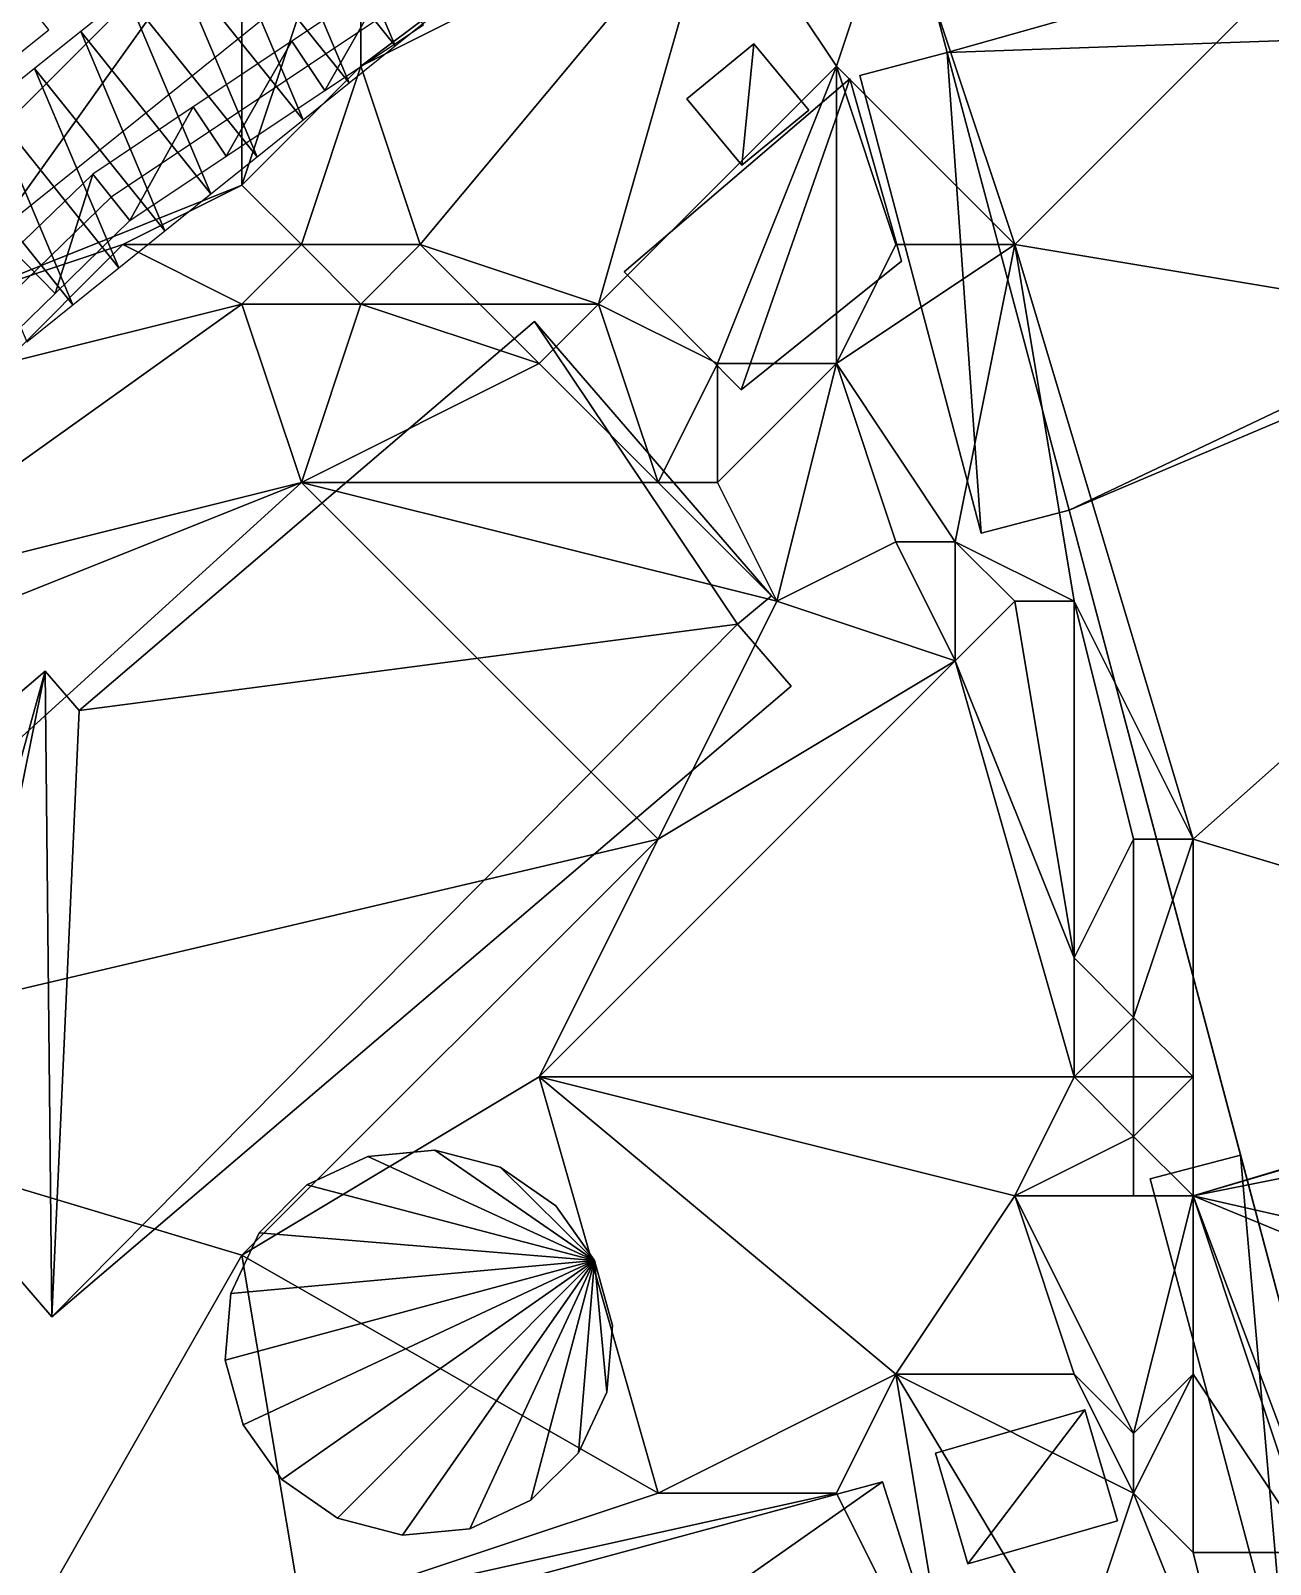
# Model space of a CAD drawing. Header units: metres. Extents: x -1103 to 901, y -902 to 905.
# Drawn here: x -143.1 to -101.4, y 219.6 to 271.2 of the extents above; entities that cross this region are included whole.
import ezdxf

# ---------------------------------------------------------------- set-up
doc = ezdxf.new("R2010")
doc.units = ezdxf.units.M
for name, color, linetype in [('OSM_BUILDING_FOOTPRINTS', 7, 'CONTINUOUS'), ('OSM_BUILDING_ROOFS', 1, 'CONTINUOUS'), ('OSM_BUILDING_WALLS', 8, 'CONTINUOUS'), ('OSM_ROAD_AXES', 2, 'CONTINUOUS'), ('OSM_ROAD_SURFACE', 9, 'CONTINUOUS'), ('OSM_TERRAIN', 3, 'CONTINUOUS'), ('OSM_WATER_SURFACE', 5, 'CONTINUOUS'), ('OSM_WATERWAYS', 5, 'CONTINUOUS')]:
    doc.layers.add(name, color=color, linetype=linetype)

msp = doc.modelspace()

# ---------------------------------------------------------------- linework, layer by layer
at = {"layer": 'OSM_BUILDING_FOOTPRINTS'}
for points in [[(-113.732, 275.944, 16.438), (-112.273, 270.459, 16.438), (-115.214, 269.684, 16.438), (-111.124, 254.29, 16.438), (-108.172, 255.064, 16.438), (-102.402, 233.367, 16.438), (-105.442, 232.571, 16.438), (-100.821, 215.219, 16.438), (-97.782, 216.015, 16.438), (-96.831, 212.432, 16.438), (-59.48, 222.241, 16.438), (-64.432, 240.854, 16.438), (-83.169, 235.932, 16.438), (-90.276, 262.651, 16.438), (-71.706, 267.528, 16.438), (-72.855, 271.852, 16.438), (-72.38, 271.985, 16.438), (-74.779, 280.998, 16.438), (-75.265, 280.876, 16.438), (-76.547, 285.709, 16.438), (-113.732, 275.944, 16.438)], [(-121.028, 268.91, 16.838), (-118.773, 270.757, 16.838), (-116.927, 268.523, 16.838), (-119.182, 266.676, 16.838), (-121.028, 268.91, 16.838)], [(-123.139, 263.082, 17.214), (-115.545, 269.574, 17.214), (-113.81, 263.447, 17.214), (-119.204, 259.112, 17.214), (-123.139, 263.082, 17.214)], [(-154.963, 239.106, 18.336), (-142.616, 249.646, 18.336), (-141.477, 248.329, 18.336), (-126.157, 261.412, 18.336), (-118.187, 252.189, 18.336), (-119.325, 251.227, 18.336), (-117.524, 249.148, 18.336), (-142.395, 227.926, 18.336), (-146.153, 232.283, 18.336), (-147.833, 230.845, 18.336), (-154.963, 239.106, 18.336)], [(-127.306, 232.958, 19.02), (-129.506, 233.533, 19.02), (-131.761, 233.322, 19.02), (-133.817, 232.371, 19.02), (-135.42, 230.757, 19.02), (-136.37, 228.711, 19.02), (-136.558, 226.466, 19.02), (-135.961, 224.298, 19.02), (-134.657, 222.451, 19.02), (-132.789, 221.158, 19.02), (-130.6, 220.583, 19.02), (-128.334, 220.793, 19.02), (-126.278, 221.755, 19.02), (-124.675, 223.347, 19.02), (-123.725, 225.393, 19.02), (-123.537, 227.638, 19.02), (-124.134, 229.828, 19.02), (-125.438, 231.664, 19.02), (-127.306, 232.958, 19.02)], [(-112.671, 223.336, 19.552), (-107.642, 224.796, 19.552), (-106.547, 221.069, 19.552), (-111.577, 219.62, 19.552), (-112.671, 223.336, 19.552)], [(-142.793, 214.71, 17.88), (-114.451, 222.374, 17.88), (-111.3, 212.509, 17.88), (-139.985, 204.447, 17.88), (-142.793, 214.71, 17.88)]]:
    msp.add_polyline3d(points, close=True, dxfattribs=at)
at = {"layer": 'OSM_BUILDING_ROOFS'}
for points in [[(-75.265, 280.876, 44.038), (-113.732, 275.944, 44.038), (-112.273, 270.459, 44.038)], [(-72.855, 271.852, 44.038), (-75.265, 280.876, 44.038), (-112.273, 270.459, 44.038)], [(-72.855, 271.852, 44.038), (-112.273, 270.459, 44.038), (-108.172, 255.064, 44.038)], [(-108.172, 255.064, 44.038), (-90.276, 262.651, 44.038), (-72.855, 271.852, 44.038)], [(-118.773, 270.757, 26.838), (-121.028, 268.91, 26.838), (-119.182, 266.676, 26.838)], [(-118.773, 270.757, 26.838), (-119.182, 266.676, 26.838), (-116.927, 268.523, 26.838)], [(-112.273, 270.459, 44.038), (-115.214, 269.684, 44.038), (-111.124, 254.29, 44.038)], [(-112.273, 270.459, 44.038), (-111.124, 254.29, 44.038), (-108.172, 255.064, 44.038)], [(-115.545, 269.574, 27.214), (-123.139, 263.082, 27.214), (-119.204, 259.112, 27.214)], [(-115.545, 269.574, 27.214), (-119.204, 259.112, 27.214), (-113.81, 263.447, 27.214)], [(-108.172, 255.064, 44.038), (-97.782, 216.015, 44.038), (-90.276, 262.651, 44.038)], [(-119.325, 251.227, 39.536), (-126.157, 261.412, 39.536), (-141.477, 248.329, 39.536)], [(-119.325, 251.227, 39.536), (-118.187, 252.189, 39.536), (-126.157, 261.412, 39.536)], [(-108.172, 255.064, 44.038), (-102.402, 233.367, 44.038), (-97.782, 216.015, 44.038)], [(-142.395, 227.926, 39.536), (-117.524, 249.148, 39.536), (-119.325, 251.227, 39.536)], [(-141.477, 248.329, 39.536), (-142.395, 227.926, 39.536), (-119.325, 251.227, 39.536)], [(-142.616, 249.646, 39.536), (-154.963, 239.106, 39.536), (-147.833, 230.845, 39.536)], [(-142.616, 249.646, 39.536), (-147.833, 230.845, 39.536), (-146.153, 232.283, 39.536)], [(-142.616, 249.646, 39.536), (-146.153, 232.283, 39.536), (-142.395, 227.926, 39.536)], [(-141.477, 248.329, 39.536), (-142.616, 249.646, 39.536), (-142.395, 227.926, 39.536)], [(-124.134, 229.828, 40.22), (-131.761, 233.322, 40.22), (-133.817, 232.371, 40.22)], [(-124.134, 229.828, 40.22), (-129.506, 233.533, 40.22), (-131.761, 233.322, 40.22)], [(-124.134, 229.828, 40.22), (-127.306, 232.958, 40.22), (-129.506, 233.533, 40.22)], [(-102.402, 233.367, 44.038), (-105.442, 232.571, 44.038), (-100.821, 215.219, 44.038)], [(-102.402, 233.367, 44.038), (-100.821, 215.219, 44.038), (-97.782, 216.015, 44.038)], [(-124.134, 229.828, 40.22), (-125.438, 231.664, 40.22), (-127.306, 232.958, 40.22)], [(-124.134, 229.828, 40.22), (-133.817, 232.371, 40.22), (-135.42, 230.757, 40.22)], [(-124.134, 229.828, 40.22), (-135.42, 230.757, 40.22), (-136.37, 228.711, 40.22)], [(-124.134, 229.828, 40.22), (-136.37, 228.711, 40.22), (-136.558, 226.466, 40.22)], [(-124.134, 229.828, 40.22), (-136.558, 226.466, 40.22), (-135.961, 224.298, 40.22)], [(-124.134, 229.828, 40.22), (-135.961, 224.298, 40.22), (-134.657, 222.451, 40.22)], [(-124.134, 229.828, 40.22), (-134.657, 222.451, 40.22), (-132.789, 221.158, 40.22)], [(-124.134, 229.828, 40.22), (-132.789, 221.158, 40.22), (-130.6, 220.583, 40.22)], [(-124.134, 229.828, 40.22), (-130.6, 220.583, 40.22), (-128.334, 220.793, 40.22)], [(-124.134, 229.828, 40.22), (-128.334, 220.793, 40.22), (-126.278, 221.755, 40.22)], [(-124.134, 229.828, 40.22), (-126.278, 221.755, 40.22), (-124.675, 223.347, 40.22)], [(-124.134, 229.828, 40.22), (-124.675, 223.347, 40.22), (-123.725, 225.393, 40.22)], [(-124.134, 229.828, 40.22), (-123.725, 225.393, 40.22), (-123.537, 227.638, 40.22)], [(-107.642, 224.796, 29.552), (-112.671, 223.336, 29.552), (-111.577, 219.62, 29.552)], [(-107.642, 224.796, 29.552), (-111.577, 219.62, 29.552), (-106.547, 221.069, 29.552)], [(-114.451, 222.374, 39.08), (-142.793, 214.71, 39.08), (-139.985, 204.447, 39.08)], [(-114.451, 222.374, 39.08), (-139.985, 204.447, 39.08), (-111.3, 212.509, 39.08)]]:
    msp.add_3dface(points, dxfattribs=at)
at = {"layer": 'OSM_BUILDING_WALLS'}
for points in [[(-113.732, 275.944, 16.438), (-112.273, 270.459, 16.438), (-112.273, 270.459, 44.038)], [(-113.732, 275.944, 16.438), (-112.273, 270.459, 44.038), (-113.732, 275.944, 44.038)], [(-118.773, 270.757, 16.838), (-121.028, 268.91, 16.838), (-121.028, 268.91, 26.838)], [(-118.773, 270.757, 16.838), (-121.028, 268.91, 26.838), (-118.773, 270.757, 26.838)], [(-116.927, 268.523, 16.838), (-118.773, 270.757, 16.838), (-118.773, 270.757, 26.838)], [(-116.927, 268.523, 16.838), (-118.773, 270.757, 26.838), (-116.927, 268.523, 26.838)], [(-112.273, 270.459, 16.438), (-115.214, 269.684, 16.438), (-115.214, 269.684, 44.038)], [(-112.273, 270.459, 16.438), (-115.214, 269.684, 44.038), (-112.273, 270.459, 44.038)], [(-115.545, 269.574, 17.214), (-123.139, 263.082, 17.214), (-123.139, 263.082, 27.214)], [(-115.545, 269.574, 17.214), (-123.139, 263.082, 27.214), (-115.545, 269.574, 27.214)], [(-113.81, 263.447, 17.214), (-115.545, 269.574, 17.214), (-115.545, 269.574, 27.214)], [(-113.81, 263.447, 17.214), (-115.545, 269.574, 27.214), (-113.81, 263.447, 27.214)], [(-115.214, 269.684, 16.438), (-111.124, 254.29, 16.438), (-111.124, 254.29, 44.038)], [(-115.214, 269.684, 16.438), (-111.124, 254.29, 44.038), (-115.214, 269.684, 44.038)], [(-121.028, 268.91, 16.838), (-119.182, 266.676, 16.838), (-119.182, 266.676, 26.838)], [(-121.028, 268.91, 16.838), (-119.182, 266.676, 26.838), (-121.028, 268.91, 26.838)], [(-119.182, 266.676, 16.838), (-116.927, 268.523, 16.838), (-116.927, 268.523, 26.838)], [(-119.182, 266.676, 16.838), (-116.927, 268.523, 26.838), (-119.182, 266.676, 26.838)], [(-119.204, 259.112, 17.214), (-113.81, 263.447, 17.214), (-113.81, 263.447, 27.214)], [(-119.204, 259.112, 17.214), (-113.81, 263.447, 27.214), (-119.204, 259.112, 27.214)], [(-123.139, 263.082, 17.214), (-119.204, 259.112, 17.214), (-119.204, 259.112, 27.214)], [(-123.139, 263.082, 17.214), (-119.204, 259.112, 27.214), (-123.139, 263.082, 27.214)], [(-126.157, 261.412, 18.336), (-141.477, 248.329, 18.336), (-141.477, 248.329, 39.536)], [(-126.157, 261.412, 18.336), (-141.477, 248.329, 39.536), (-126.157, 261.412, 39.536)], [(-118.187, 252.189, 18.336), (-126.157, 261.412, 18.336), (-126.157, 261.412, 39.536)], [(-118.187, 252.189, 18.336), (-126.157, 261.412, 39.536), (-118.187, 252.189, 39.536)], [(-111.124, 254.29, 16.438), (-108.172, 255.064, 16.438), (-108.172, 255.064, 44.038)], [(-111.124, 254.29, 16.438), (-108.172, 255.064, 44.038), (-111.124, 254.29, 44.038)], [(-108.172, 255.064, 16.438), (-102.402, 233.367, 16.438), (-102.402, 233.367, 44.038)], [(-108.172, 255.064, 16.438), (-102.402, 233.367, 44.038), (-108.172, 255.064, 44.038)], [(-119.325, 251.227, 18.336), (-118.187, 252.189, 18.336), (-118.187, 252.189, 39.536)], [(-119.325, 251.227, 18.336), (-118.187, 252.189, 39.536), (-119.325, 251.227, 39.536)], [(-117.524, 249.148, 18.336), (-119.325, 251.227, 18.336), (-119.325, 251.227, 39.536)], [(-117.524, 249.148, 18.336), (-119.325, 251.227, 39.536), (-117.524, 249.148, 39.536)], [(-142.616, 249.646, 18.336), (-154.963, 239.106, 18.336), (-154.963, 239.106, 39.536)], [(-142.616, 249.646, 18.336), (-154.963, 239.106, 39.536), (-142.616, 249.646, 39.536)], [(-141.477, 248.329, 18.336), (-142.616, 249.646, 18.336), (-142.616, 249.646, 39.536)], [(-141.477, 248.329, 18.336), (-142.616, 249.646, 39.536), (-141.477, 248.329, 39.536)], [(-142.395, 227.926, 18.336), (-117.524, 249.148, 18.336), (-117.524, 249.148, 39.536)], [(-142.395, 227.926, 18.336), (-117.524, 249.148, 39.536), (-142.395, 227.926, 39.536)], [(-131.761, 233.322, 19.02), (-133.817, 232.371, 19.02), (-133.817, 232.371, 40.22)], [(-131.761, 233.322, 19.02), (-133.817, 232.371, 40.22), (-131.761, 233.322, 40.22)], [(-129.506, 233.533, 19.02), (-131.761, 233.322, 19.02), (-131.761, 233.322, 40.22)], [(-129.506, 233.533, 19.02), (-131.761, 233.322, 40.22), (-129.506, 233.533, 40.22)], [(-127.306, 232.958, 19.02), (-129.506, 233.533, 19.02), (-129.506, 233.533, 40.22)], [(-127.306, 232.958, 19.02), (-129.506, 233.533, 40.22), (-127.306, 232.958, 40.22)], [(-102.402, 233.367, 16.438), (-105.442, 232.571, 16.438), (-105.442, 232.571, 44.038)], [(-102.402, 233.367, 16.438), (-105.442, 232.571, 44.038), (-102.402, 233.367, 44.038)], [(-125.438, 231.664, 19.02), (-127.306, 232.958, 19.02), (-127.306, 232.958, 40.22)], [(-125.438, 231.664, 19.02), (-127.306, 232.958, 40.22), (-125.438, 231.664, 40.22)], [(-146.153, 232.283, 18.336), (-142.395, 227.926, 18.336), (-142.395, 227.926, 39.536)], [(-146.153, 232.283, 18.336), (-142.395, 227.926, 39.536), (-146.153, 232.283, 39.536)], [(-133.817, 232.371, 19.02), (-135.42, 230.757, 19.02), (-135.42, 230.757, 40.22)], [(-133.817, 232.371, 19.02), (-135.42, 230.757, 40.22), (-133.817, 232.371, 40.22)], [(-105.442, 232.571, 16.438), (-100.821, 215.219, 16.438), (-100.821, 215.219, 44.038)], [(-105.442, 232.571, 16.438), (-100.821, 215.219, 44.038), (-105.442, 232.571, 44.038)], [(-124.134, 229.828, 19.02), (-125.438, 231.664, 19.02), (-125.438, 231.664, 40.22)], [(-124.134, 229.828, 19.02), (-125.438, 231.664, 40.22), (-124.134, 229.828, 40.22)], [(-135.42, 230.757, 19.02), (-136.37, 228.711, 19.02), (-136.37, 228.711, 40.22)], [(-135.42, 230.757, 19.02), (-136.37, 228.711, 40.22), (-135.42, 230.757, 40.22)], [(-123.537, 227.638, 19.02), (-124.134, 229.828, 19.02), (-124.134, 229.828, 40.22)], [(-123.537, 227.638, 19.02), (-124.134, 229.828, 40.22), (-123.537, 227.638, 40.22)], [(-136.37, 228.711, 19.02), (-136.558, 226.466, 19.02), (-136.558, 226.466, 40.22)], [(-136.37, 228.711, 19.02), (-136.558, 226.466, 40.22), (-136.37, 228.711, 40.22)], [(-123.725, 225.393, 19.02), (-123.537, 227.638, 19.02), (-123.537, 227.638, 40.22)], [(-123.725, 225.393, 19.02), (-123.537, 227.638, 40.22), (-123.725, 225.393, 40.22)], [(-136.558, 226.466, 19.02), (-135.961, 224.298, 19.02), (-135.961, 224.298, 40.22)], [(-136.558, 226.466, 19.02), (-135.961, 224.298, 40.22), (-136.558, 226.466, 40.22)], [(-124.675, 223.347, 19.02), (-123.725, 225.393, 19.02), (-123.725, 225.393, 40.22)], [(-124.675, 223.347, 19.02), (-123.725, 225.393, 40.22), (-124.675, 223.347, 40.22)], [(-107.642, 224.796, 19.552), (-112.671, 223.336, 19.552), (-112.671, 223.336, 29.552)], [(-107.642, 224.796, 19.552), (-112.671, 223.336, 29.552), (-107.642, 224.796, 29.552)], [(-106.547, 221.069, 19.552), (-107.642, 224.796, 19.552), (-107.642, 224.796, 29.552)], [(-106.547, 221.069, 19.552), (-107.642, 224.796, 29.552), (-106.547, 221.069, 29.552)], [(-135.961, 224.298, 19.02), (-134.657, 222.451, 19.02), (-134.657, 222.451, 40.22)], [(-135.961, 224.298, 19.02), (-134.657, 222.451, 40.22), (-135.961, 224.298, 40.22)], [(-126.278, 221.755, 19.02), (-124.675, 223.347, 19.02), (-124.675, 223.347, 40.22)], [(-126.278, 221.755, 19.02), (-124.675, 223.347, 40.22), (-126.278, 221.755, 40.22)], [(-112.671, 223.336, 19.552), (-111.577, 219.62, 19.552), (-111.577, 219.62, 29.552)], [(-112.671, 223.336, 19.552), (-111.577, 219.62, 29.552), (-112.671, 223.336, 29.552)], [(-134.657, 222.451, 19.02), (-132.789, 221.158, 19.02), (-132.789, 221.158, 40.22)], [(-134.657, 222.451, 19.02), (-132.789, 221.158, 40.22), (-134.657, 222.451, 40.22)], [(-114.451, 222.374, 17.88), (-142.793, 214.71, 17.88), (-142.793, 214.71, 39.08)], [(-114.451, 222.374, 17.88), (-142.793, 214.71, 39.08), (-114.451, 222.374, 39.08)], [(-111.3, 212.509, 17.88), (-114.451, 222.374, 17.88), (-114.451, 222.374, 39.08)], [(-111.3, 212.509, 17.88), (-114.451, 222.374, 39.08), (-111.3, 212.509, 39.08)], [(-128.334, 220.793, 19.02), (-126.278, 221.755, 19.02), (-126.278, 221.755, 40.22)], [(-128.334, 220.793, 19.02), (-126.278, 221.755, 40.22), (-128.334, 220.793, 40.22)], [(-132.789, 221.158, 19.02), (-130.6, 220.583, 19.02), (-130.6, 220.583, 40.22)], [(-132.789, 221.158, 19.02), (-130.6, 220.583, 40.22), (-132.789, 221.158, 40.22)], [(-111.577, 219.62, 19.552), (-106.547, 221.069, 19.552), (-106.547, 221.069, 29.552)], [(-111.577, 219.62, 19.552), (-106.547, 221.069, 29.552), (-111.577, 219.62, 29.552)], [(-130.6, 220.583, 19.02), (-128.334, 220.793, 19.02), (-128.334, 220.793, 40.22)], [(-130.6, 220.583, 19.02), (-128.334, 220.793, 40.22), (-130.6, 220.583, 40.22)]]:
    msp.add_3dface(points, dxfattribs=at)
at = {"layer": 'OSM_ROAD_AXES'}
msp.add_polyline3d([(-244.012, 181.29, 16.961), (-177.778, 235.512, 19.979), (-170.394, 241.606, 19.706), (-157.826, 253.505, 19.336), (-77.255, 318.222, 13.765)], dxfattribs=at)
at = {"layer": 'OSM_ROAD_SURFACE'}
for points in [[(-130.843, 270.689, 18.168), (-133.677, 277.391, 17.966), (-135.227, 276.147, 18.054)], [(-130.843, 270.689, 18.168), (-129.293, 271.934, 18.04), (-133.677, 277.391, 17.966)], [(-132.392, 269.445, 18.283), (-135.227, 276.147, 18.054), (-136.776, 274.902, 18.145)], [(-132.392, 269.445, 18.283), (-130.843, 270.689, 18.168), (-135.227, 276.147, 18.054)], [(-133.942, 268.2, 18.362), (-136.776, 274.902, 18.145), (-138.325, 273.658, 18.28)], [(-133.942, 268.2, 18.362), (-132.392, 269.445, 18.283), (-136.776, 274.902, 18.145)], [(-135.491, 266.956, 18.474), (-138.325, 273.658, 18.28), (-139.875, 272.413, 18.352)], [(-135.491, 266.956, 18.474), (-133.942, 268.2, 18.362), (-138.325, 273.658, 18.28)], [(-137.041, 265.711, 18.6), (-139.875, 272.413, 18.352), (-141.424, 271.169, 18.419)], [(-137.041, 265.711, 18.6), (-135.491, 266.956, 18.474), (-139.875, 272.413, 18.352)], [(-138.59, 264.467, 18.721), (-141.424, 271.169, 18.419), (-142.974, 269.924, 18.487)], [(-138.59, 264.467, 18.721), (-137.041, 265.711, 18.6), (-141.424, 271.169, 18.419)], [(-140.14, 263.222, 18.858), (-142.974, 269.924, 18.487), (-144.523, 268.679, 18.585)], [(-140.14, 263.222, 18.858), (-138.59, 264.467, 18.721), (-142.974, 269.924, 18.487)], [(-141.689, 261.977, 18.946), (-144.523, 268.679, 18.585), (-146.073, 267.435, 18.773)], [(-141.689, 261.977, 18.946), (-140.14, 263.222, 18.858), (-144.523, 268.679, 18.585)], [(-143.238, 260.733, 19.033), (-141.689, 261.977, 18.946), (-146.073, 267.435, 18.773)]]:
    msp.add_3dface(points, dxfattribs=at)
at = {"layer": 'OSM_TERRAIN'}
for points in [[(-110, 264, 18.702), (-92, 282, 18.564), (-114, 276, 18.629)], [(-86, 260, 18.806), (-92, 282, 18.564), (-110, 264, 18.702)], [(-132, 270, 18.166), (-132, 278, 17.982), (-136, 266, 18.473)], [(-136, 266, 18.473), (-132, 278, 17.982), (-136, 276, 17.995)], [(-132, 270, 18.166), (-124, 276, 17.59), (-132, 278, 17.982)], [(-144, 268, 18.8), (-146, 262, 19.276), (-136, 276, 17.995)], [(-146, 262, 19.276), (-136, 266, 18.473), (-136, 276, 17.995)], [(-144, 268, 18.8), (-136, 276, 17.995), (-144, 272, 17.644)], [(-130, 264, 19.231), (-120, 276, 17.9), (-132, 270, 18.166)], [(-132, 270, 18.166), (-120, 276, 17.9), (-124, 276, 17.59)], [(-130, 264, 19.231), (-124, 262, 19.575), (-120, 276, 17.9)], [(-124, 262, 19.575), (-116, 270, 19.229), (-120, 276, 17.9)], [(-116, 270, 19.229), (-114, 276, 18.629), (-120, 276, 17.9)], [(-116, 270, 19.229), (-110, 264, 18.702), (-114, 276, 18.629)], [(-136, 266, 18.473), (-134, 264, 19.231), (-132, 270, 18.166)], [(-134, 264, 19.231), (-130, 264, 19.231), (-132, 270, 18.166)], [(-120, 260, 19.328), (-116, 270, 19.229), (-124, 262, 19.575)], [(-120, 260, 19.328), (-116, 260, 19.374), (-116, 270, 19.229)], [(-116, 260, 19.374), (-114, 264, 19.328), (-116, 270, 19.229)], [(-114, 264, 19.328), (-110, 264, 18.702), (-116, 270, 19.229)], [(-140, 264, 18.673), (-136, 266, 18.473), (-146, 262, 19.276)], [(-140, 264, 18.673), (-134, 264, 19.231), (-136, 266, 18.473)], [(-144, 260, 19.049), (-140, 264, 18.673), (-146, 262, 19.276)], [(-144, 260, 19.049), (-136, 262, 19.443), (-140, 264, 18.673)], [(-136, 262, 19.443), (-134, 264, 19.231), (-140, 264, 18.673)], [(-136, 262, 19.443), (-132, 262, 19.443), (-134, 264, 19.231)], [(-132, 262, 19.443), (-130, 264, 19.231), (-134, 264, 19.231)], [(-132, 262, 19.443), (-128, 262, 20.16), (-130, 264, 19.231)], [(-128, 262, 20.16), (-124, 262, 19.575), (-130, 264, 19.231)], [(-112, 254, 18.998), (-110, 264, 18.702), (-116, 260, 19.374)], [(-116, 260, 19.374), (-110, 264, 18.702), (-114, 264, 19.328)], [(-108, 252, 18.891), (-110, 264, 18.702), (-112, 254, 18.998)], [(-104, 244, 18.678), (-110, 264, 18.702), (-108, 252, 18.891)], [(-104, 244, 18.678), (-86, 260, 18.806), (-110, 264, 18.702)], [(-150, 252, 20.141), (-136, 262, 19.443), (-144, 260, 19.049)], [(-150, 252, 20.141), (-134, 256, 20.505), (-136, 262, 19.443)], [(-134, 256, 20.505), (-132, 262, 19.443), (-136, 262, 19.443)], [(-134, 256, 20.505), (-126, 260, 20.66), (-132, 262, 19.443)], [(-126, 260, 20.66), (-128, 262, 20.16), (-132, 262, 19.443)], [(-126, 260, 20.66), (-124, 262, 19.575), (-128, 262, 20.16)], [(-126, 260, 20.66), (-122, 256, 20.66), (-124, 262, 19.575)], [(-122, 256, 20.66), (-120, 260, 19.328), (-124, 262, 19.575)], [(-134, 256, 20.505), (-122, 256, 20.66), (-126, 260, 20.66)], [(-120, 256, 20.255), (-120, 260, 19.328), (-122, 256, 20.66)], [(-118, 252, 20.633), (-116, 260, 19.374), (-120, 256, 20.255)], [(-120, 256, 20.255), (-116, 260, 19.374), (-120, 260, 19.328)], [(-118, 252, 20.633), (-114, 254, 19.701), (-116, 260, 19.374)], [(-114, 254, 19.701), (-112, 254, 18.998), (-116, 260, 19.374)], [(-104, 244, 18.678), (-84, 238, 18.678), (-86, 260, 18.806)], [(-156, 236, 20.67), (-122, 244, 20.664), (-134, 256, 20.505)], [(-156, 236, 20.67), (-134, 256, 20.505), (-154, 248, 20.315)], [(-154, 248, 20.315), (-134, 256, 20.505), (-150, 252, 20.141)], [(-134, 256, 20.505), (-122, 244, 20.664), (-118, 252, 20.633)], [(-118, 252, 20.633), (-122, 256, 20.66), (-134, 256, 20.505)], [(-118, 252, 20.633), (-120, 256, 20.255), (-122, 256, 20.66)], [(-112, 250, 20.295), (-114, 254, 19.701), (-118, 252, 20.633)], [(-112, 250, 20.295), (-112, 254, 18.998), (-114, 254, 19.701)], [(-112, 250, 20.295), (-110, 252, 19.584), (-112, 254, 18.998)], [(-110, 252, 19.584), (-108, 252, 18.891), (-112, 254, 18.998)], [(-122, 244, 20.664), (-112, 250, 20.295), (-118, 252, 20.633)], [(-108, 240, 20.685), (-110, 252, 19.584), (-112, 250, 20.295)], [(-108, 240, 20.685), (-108, 252, 18.891), (-110, 252, 19.584)], [(-108, 240, 20.685), (-106, 244, 19.026), (-108, 252, 18.891)], [(-106, 244, 19.026), (-104, 244, 18.678), (-108, 252, 18.891)], [(-122, 244, 20.664), (-126, 236, 21.035), (-112, 250, 20.295)], [(-126, 236, 21.035), (-108, 236, 21.07), (-112, 250, 20.295)], [(-108, 236, 21.07), (-108, 240, 20.685), (-112, 250, 20.295)], [(-136, 230, 21.041), (-122, 244, 20.664), (-156, 236, 20.67)], [(-136, 230, 21.041), (-126, 236, 21.035), (-122, 244, 20.664)], [(-106, 238, 19.98), (-106, 244, 19.026), (-108, 240, 20.685)], [(-106, 238, 19.98), (-104, 236, 19.192), (-104, 244, 18.678)], [(-106, 238, 19.98), (-104, 244, 18.678), (-106, 244, 19.026)], [(-104, 236, 19.192), (-104, 232, 18.678), (-104, 244, 18.678)], [(-104, 232, 18.678), (-84, 238, 18.678), (-104, 244, 18.678)], [(-104, 232, 18.678), (-64, 240, 18.64), (-70, 242, 18.578)], [(-70, 242, 18.578), (-84, 238, 18.678), (-104, 232, 18.678)], [(-108, 236, 21.07), (-106, 238, 19.98), (-108, 240, 20.685)], [(-60, 222, 18.646), (-64, 240, 18.64), (-104, 232, 18.678)], [(-108, 236, 21.07), (-106, 236, 20.345), (-106, 238, 19.98)], [(-106, 236, 20.345), (-104, 236, 19.192), (-106, 238, 19.98)], [(-144, 216, 20.305), (-136, 230, 21.041), (-156, 236, 20.67)], [(-136, 230, 21.041), (-122, 222, 21.084), (-126, 236, 21.035)], [(-122, 222, 21.084), (-114, 226, 21.538), (-126, 236, 21.035)], [(-114, 226, 21.538), (-110, 232, 21.258), (-126, 236, 21.035)], [(-126, 236, 21.035), (-110, 232, 21.258), (-108, 236, 21.07)], [(-110, 232, 21.258), (-106, 234, 19.617), (-108, 236, 21.07)], [(-106, 234, 19.617), (-106, 236, 20.345), (-108, 236, 21.07)], [(-106, 234, 19.617), (-104, 236, 19.192), (-106, 236, 20.345)], [(-106, 234, 19.617), (-104, 232, 18.678), (-104, 236, 19.192)], [(-110, 232, 21.258), (-106, 232, 19.109), (-106, 234, 19.617)], [(-106, 232, 19.109), (-104, 232, 18.678), (-106, 234, 19.617)], [(-114, 226, 21.538), (-108, 226, 21.601), (-110, 232, 21.258)], [(-108, 226, 21.601), (-106, 224, 21.301), (-110, 232, 21.258)], [(-106, 224, 21.301), (-104, 232, 18.678), (-110, 232, 21.258)], [(-110, 232, 21.258), (-104, 232, 18.678), (-106, 232, 19.109)], [(-106, 224, 21.301), (-104, 226, 18.99), (-104, 232, 18.678)], [(-100, 220, 18.87), (-98, 216, 18.678), (-104, 232, 18.678)], [(-100, 220, 18.87), (-104, 232, 18.678), (-104, 226, 18.99)], [(-98, 216, 18.678), (-70, 218, 18.613), (-104, 232, 18.678)], [(-70, 218, 18.613), (-60, 222, 18.646), (-104, 232, 18.678)], [(-134, 218, 20.891), (-136, 230, 21.041), (-144, 216, 20.305)], [(-134, 218, 20.891), (-122, 222, 21.084), (-136, 230, 21.041)], [(-122, 222, 21.084), (-116, 222, 20.958), (-114, 226, 21.538)], [(-112, 214, 20.864), (-114, 226, 21.538), (-116, 222, 20.958)], [(-112, 214, 20.864), (-108, 216, 21.573), (-114, 226, 21.538)], [(-108, 216, 21.573), (-106, 222, 21.548), (-114, 226, 21.538)], [(-114, 226, 21.538), (-106, 222, 21.548), (-108, 226, 21.601)], [(-106, 222, 21.548), (-106, 224, 21.301), (-108, 226, 21.601)], [(-104, 220, 21.264), (-104, 226, 18.99), (-106, 222, 21.548)], [(-106, 222, 21.548), (-104, 226, 18.99), (-106, 224, 21.301)], [(-104, 220, 21.264), (-100, 220, 18.87), (-104, 226, 18.99)], [(-112, 214, 20.864), (-116, 222, 20.958), (-134, 218, 20.891)], [(-134, 218, 20.891), (-116, 222, 20.958), (-122, 222, 21.084)], [(-102, 212, 21.477), (-106, 222, 21.548), (-108, 216, 21.573)], [(-106, 222, 21.548), (-102, 212, 21.477), (-104, 220, 21.264)], [(-102, 212, 21.477), (-100, 220, 18.87), (-104, 220, 21.264)], [(-100, 216, 19.365), (-100, 220, 18.87), (-102, 212, 21.477)]]:
    msp.add_3dface(points, dxfattribs=at)
at = {"layer": 'OSM_WATER_SURFACE'}
for points in [[(-131.004, 273.06, 18.16), (-134.319, 270.848, 18.398), (-133.209, 269.184, 18.398)], [(-131.004, 273.06, 18.16), (-133.209, 269.184, 18.398), (-129.894, 271.396, 18.16)], [(-143.737, 272.791, 18.161), (-145.528, 268.811, 18.41), (-142.492, 271.226, 18.202)], [(-134.319, 270.848, 18.398), (-137.634, 268.636, 18.641), (-136.524, 266.973, 18.641)], [(-134.319, 270.848, 18.398), (-136.524, 266.973, 18.641), (-133.209, 269.184, 18.398)], [(-137.634, 268.636, 18.641), (-141.019, 266.373, 18.885), (-139.769, 264.812, 18.885)], [(-137.634, 268.636, 18.641), (-139.769, 264.812, 18.885), (-136.524, 266.973, 18.641)], [(-141.019, 266.373, 18.885), (-143.679, 263.795, 19.119), (-142.285, 262.36, 19.119)], [(-141.019, 266.373, 18.885), (-142.285, 262.36, 19.119), (-139.769, 264.812, 18.885)], [(-143.679, 263.795, 19.119), (-144.873, 259.845, 19.331), (-142.285, 262.36, 19.119)]]:
    msp.add_3dface(points, dxfattribs=at)
at = {"layer": 'OSM_WATERWAYS'}
msp.add_polyline3d([(174.23, 529.858, 14.134), (133.762, 495.487, 12.985), (94.941, 461.226, 7.684), (56.021, 429.852, 8.308), (23.744, 403.587, 11.901), (-12.612, 370.896, 14.729), (-49.842, 336.724, 14.854), (-68.6, 317.835, 13.8), (-75.099, 313.81, 14.092), (-107.244, 287.711, 16.192), (-140.394, 265.593, 18.761), (-158.511, 247.987, 19.854), (-231.234, 184.054, 16.372), (-192.335, 140.559, 13.465), (-186.952, 136.833, 13.246), (-188.356, 116.451, 11.793)], dxfattribs=at)

doc.saveas('drawing.dxf')
